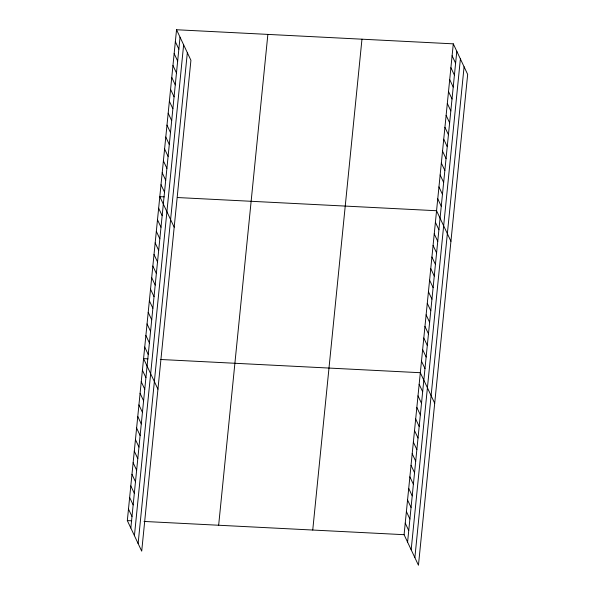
<?xml version="1.0" encoding="UTF-8"?>
<svg xmlns="http://www.w3.org/2000/svg" width="595" height="595" viewBox="0 0 595 595"><rect width="100%" height="100%" fill="white"/><g stroke="black" fill="none" stroke-linecap="round" stroke-linejoin="round"><path stroke-width="0.89" d="M176.544 29.75L190.921 60.311L141.707 551.156L127.33 520.595L176.544 29.75L453.293 43.844L467.67 74.405L418.456 565.25L404.079 534.689L453.293 43.844M130.84 528.055L180.054 37.202M134.425 535.678L183.639 44.826M138.122 543.533L187.336 52.687M218.655 525.251L267.869 34.398M312.747 530.041L361.968 39.196M407.582 542.149L456.804 51.304M411.175 549.773L460.389 58.927M414.871 557.627L464.085 66.781M164.198 196.863L159.81 196.64L174.186 227.193M177.377 197.533L436.559 210.734L450.936 241.287M147.962 358.845L143.566 358.614L157.95 389.175M160.256 359.469L420.315 372.715L434.7 403.269M127.33 520.595L131.718 520.818M144.012 521.443L404.079 534.689M452.096 55.766L455.606 63.219M450.898 67.689L454.409 75.141M449.708 79.604L453.212 87.063M448.511 91.526L452.022 98.986M447.314 103.448L450.824 110.901M446.124 115.371L449.627 122.823M444.926 127.293L448.437 134.745M443.729 139.208L447.239 146.667M442.539 151.13L446.042 158.59M441.341 163.052L444.852 170.505M440.144 174.975L443.654 182.427M438.946 186.889L442.457 194.349M437.756 198.812L441.259 206.272M435.399 222.307L438.909 229.759M434.238 233.872L437.749 241.332M433.078 245.445L436.589 252.897M431.918 257.01L435.428 264.47M430.758 268.583L434.268 276.035M429.597 280.156L433.108 287.608M428.437 291.721L431.948 299.181M427.277 303.294L430.787 310.746M426.117 314.867L429.627 322.319M424.956 326.432L428.467 333.892M423.796 338.005L427.307 345.457M422.636 349.57L426.146 357.03M421.476 361.143L424.986 368.595M419.155 384.281L422.666 391.741M417.995 395.853L421.505 403.306M416.835 407.426L420.345 414.879M415.674 418.992L419.185 426.451M414.514 430.564L418.025 438.017M413.354 442.13L416.864 449.589M412.194 453.702L415.704 461.155M411.041 465.275L414.544 472.728M409.881 476.84L413.384 484.3M408.72 488.413L412.223 495.866M407.56 499.986L411.063 507.438M406.4 511.551L409.903 519.011M405.24 523.124L408.743 530.576M175.346 41.672L178.857 49.125M174.156 53.595L177.66 61.047M172.959 65.51L176.47 72.969M171.762 77.432L175.272 84.892M170.564 89.354L174.075 96.806M169.374 101.276L172.877 108.729M168.177 113.191L171.687 120.651M166.979 125.114L170.49 132.573M165.789 137.036L169.292 144.488M164.592 148.958L168.102 156.411M163.394 160.873L166.905 168.333M162.204 172.795L165.708 180.255M161.007 184.718L164.517 192.17M158.649 208.205L162.16 215.665M157.489 219.778L161 227.231M156.329 231.351L159.839 238.803M155.169 242.916L158.679 250.376M154.008 254.489L157.519 261.941M152.848 266.054L156.359 273.514M151.688 277.627L155.198 285.087M150.528 289.2L154.038 296.652M149.367 300.765L152.878 308.225M148.207 312.338L151.718 319.79M147.047 323.911L150.557 331.363M145.887 335.476L149.397 342.936M144.726 347.049L148.237 354.501M142.406 370.187L145.916 377.647M141.253 381.759L144.756 389.212M140.093 393.325L143.596 400.785M138.933 404.897L142.436 412.35M137.772 416.47L141.275 423.923M136.612 428.036L140.115 435.495M135.452 439.608L138.955 447.061M134.292 451.174L137.795 458.633M133.131 462.746L136.634 470.206M131.971 474.319L135.474 481.772M130.811 485.884L134.314 493.344M129.65 497.457L133.154 504.91M128.49 509.03L131.993 516.482"/></g></svg>
